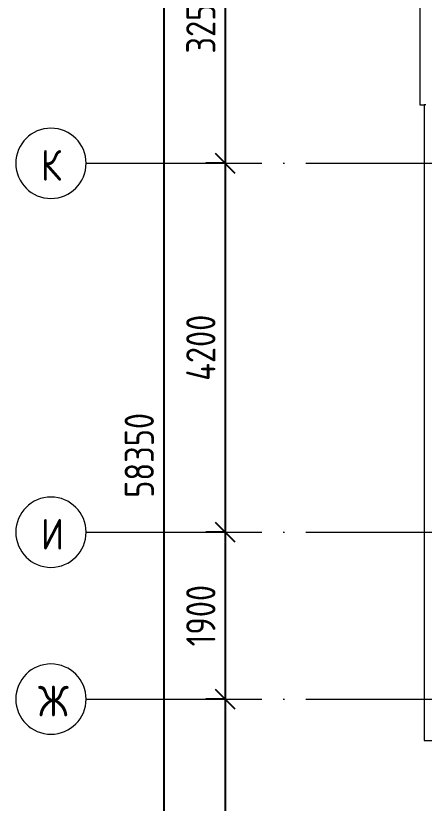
# Model space of a CAD drawing. Header units: millimetres. Extents: x -592259 to 288321, y -552984 to 293768.
# Drawn here: x 92437 to 97083, y -233317 to -224351 of the extents above; entities that cross this region are included whole.
import ezdxf

# ---------------------------------------------------------------- set-up
doc = ezdxf.new("R2010")
doc.units = ezdxf.units.MM
doc.linetypes.add('ADSK_Линия сетки', pattern=[2500, 2000, -250, 0, -250])
doc.layers.get('Defpoints').update_dxf_attribs({"color": 250})
for name, color, linetype, lineweight in [('A-____-____-DIMS', 250, 'Continuous', 9), ('A-GLAZ-____-OTLN', 250, 'Continuous', 5), ('A-WALL-FNSH-MCUT', 250, 'Continuous', 13), ('S-GRID-____-IDEN', 250, 'Continuous', 9), ('S-GRID-____-OTLN', 250, 'Continuous', 9)]:
    doc.layers.add(name, color=color, linetype=linetype, lineweight=lineweight)
doc.styles.add('GOST Common', font='', dxfattribs={"width": 0.9, "height": 350})
doc.styles.get("Standard").update_dxf_attribs({"font": 'ГОСТ тип А.ttf'})
doc.styles.get('GOST Common').set_extended_font_data('GOST Common')
doc.dimstyles.new('А3', dxfattribs={"dimtxt": 333, "dimasz": 222, "dimexe": 222, "dimexo": 111, "dimgap": 111, "dimtad": 1, "dimtoh": 1, "dimdec": 0, "dimrnd": 0.0015, "dimzin": 0, "dimdsep": 46, "dimtxsty": 'Standard', "dimblk": 'OBLIQUE', "dimcen": 0, "dimclrd": 7, "dimclre": 7, "dimclrt": 7, "dimadec": 0, "dimazin": 0, "dimtfac": 1, "dimtdec": 0, "dimtofl": 0, "dimtmove": 0, "dimatfit": 3, "dimfxl": 1, "dimtolj": 1, "dimtzin": 0, "dimarcsym": 0})

# ---------------------------------------------------------------- blocks, each defined once
blk = doc.blocks.new('WNW_Отлив1 - Отлив_металлический 2-28603322-АР1_Маркировочный план 3 этажа секция 2_3')
at = {"layer": 'A-GLAZ-____-OTLN'}
for p, q in [((825, 320), (-825, 320)), ((-825, 320), (-825, 270)), ((825, 270), (825, 320))]:
    blk.add_line(p, q, dxfattribs=at)
blk = doc.blocks.new('Ось сетки - Круг_Ø8 мм-39983606-АР1_Маркировочный план 3 этажа секция 2_3')
at = {"layer": 'S-GRID-____-IDEN'}
for start, end in [(360, 180), (180, 360)]:
    blk.add_arc((0, 0), 4, start, end, dxfattribs=at)
blk = doc.blocks.new('_Oblique')
at = {"color": 0, "linetype": 'ByBlock', "lineweight": -2}
blk.add_line((-0.5, -0.5), (0.5, 0.5), dxfattribs=at)
blk = doc.blocks.new('*D4350')
at = {"layer": 'A-____-____-DIMS', "color": 7, "lineweight": -2, "transparency": 16777216}
for p, q in [((94808.3, -222780.9), (94597.3, -222780.9)), ((94819.3, -222780.9), (94819.3, -226030.9)), ((94808.3, -226030.9), (94597.3, -226030.9))]:
    blk.add_line(p, q, dxfattribs=at)
at = {"layer": 'Defpoints', "color": 0, "transparency": 16777216}
for p in [(94919.3, -222780.9), (94819.3, -226030.9), (94919.3, -226030.9)]:
    blk.add_point(p, dxfattribs=at)
at = {"layer": 'A-____-____-DIMS', "color": 7, "lineweight": -2, "transparency": 16777216, "xscale": 222, "yscale": 222, "zscale": 222}
for p, rotation in [((94819.3, -222780.9), 90), ((94819.3, -226030.9), 270)]:
    blk.add_blockref('_Oblique', p, dxfattribs=dict(at, rotation=rotation))
at = {"layer": 'A-____-____-DIMS', "color": 7, "transparency": 16777216, "insert": (94541.8, -224405.9), "char_height": 333, "width": 2.483, "attachment_point": 5, "rotation": 90}
blk.add_mtext('\\A1;3250', dxfattribs=at)
blk = doc.blocks.new('*D4351')
at = {"layer": 'A-____-____-DIMS', "color": 7, "lineweight": -2, "transparency": 16777216}
for p, q in [((94808.3, -226030.9), (94597.3, -226030.9)), ((94819.3, -226030.9), (94819.3, -230230.9)), ((94808.3, -230230.9), (94597.3, -230230.9))]:
    blk.add_line(p, q, dxfattribs=at)
at = {"layer": 'Defpoints', "color": 0, "transparency": 16777216}
for p in [(94919.3, -226030.9), (94819.3, -230230.9), (94919.3, -230230.9)]:
    blk.add_point(p, dxfattribs=at)
at = {"layer": 'A-____-____-DIMS', "color": 7, "lineweight": -2, "transparency": 16777216, "xscale": 222, "yscale": 222, "zscale": 222}
for p, rotation in [((94819.3, -226030.9), 90), ((94819.3, -230230.9), 270)]:
    blk.add_blockref('_Oblique', p, dxfattribs=dict(at, rotation=rotation))
at = {"layer": 'A-____-____-DIMS', "color": 7, "transparency": 16777216, "insert": (94541.8, -228130.9), "char_height": 333, "width": 2.567, "attachment_point": 5, "rotation": 90}
blk.add_mtext('\\A1;4200', dxfattribs=at)
blk = doc.blocks.new('*D4352')
at = {"layer": 'A-____-____-DIMS', "color": 7, "lineweight": -2, "transparency": 16777216}
for p, q in [((94808.3, -230230.9), (94597.3, -230230.9)), ((94819.3, -230230.9), (94819.3, -232130.9)), ((94808.3, -232130.9), (94597.3, -232130.9))]:
    blk.add_line(p, q, dxfattribs=at)
at = {"layer": 'Defpoints', "color": 0, "transparency": 16777216}
for p in [(94919.3, -230230.9), (94819.3, -232130.9), (94919.3, -232130.9)]:
    blk.add_point(p, dxfattribs=at)
at = {"layer": 'A-____-____-DIMS', "color": 7, "lineweight": -2, "transparency": 16777216, "xscale": 222, "yscale": 222, "zscale": 222}
for p, rotation in [((94819.3, -230230.9), 90), ((94819.3, -232130.9), 270)]:
    blk.add_blockref('_Oblique', p, dxfattribs=dict(at, rotation=rotation))
at = {"layer": 'A-____-____-DIMS', "color": 7, "transparency": 16777216, "insert": (94541.8, -231180.9), "char_height": 333, "width": 2.299, "attachment_point": 5, "rotation": 90}
blk.add_mtext('\\A1;1900', dxfattribs=at)
blk = doc.blocks.new('*D4353')
at = {"layer": 'A-____-____-DIMS', "color": 7, "lineweight": -2, "transparency": 16777216}
for p, q in [((94808.3, -232130.9), (94597.3, -232130.9)), ((94819.3, -232130.9), (94819.3, -235930.9)), ((94808.3, -235930.9), (94597.3, -235930.9))]:
    blk.add_line(p, q, dxfattribs=at)
at = {"layer": 'Defpoints', "color": 0, "transparency": 16777216}
for p in [(94919.3, -232130.9), (94819.3, -235930.9), (94919.3, -235930.9)]:
    blk.add_point(p, dxfattribs=at)
at = {"layer": 'A-____-____-DIMS', "color": 7, "lineweight": -2, "transparency": 16777216, "xscale": 222, "yscale": 222, "zscale": 222}
for p, rotation in [((94819.3, -232130.9), 90), ((94819.3, -235930.9), 270)]:
    blk.add_blockref('_Oblique', p, dxfattribs=dict(at, rotation=rotation))
at = {"layer": 'A-____-____-DIMS', "color": 7, "transparency": 16777216, "insert": (94541.8, -234030.9), "char_height": 333, "width": 2.483, "attachment_point": 5, "rotation": 90}
blk.add_mtext('\\A1;3800', dxfattribs=at)
blk = doc.blocks.new('*D4359')
at = {"layer": 'A-____-____-DIMS', "color": 7, "lineweight": -2, "transparency": 16777216}
for p, q in [((94108.3, -200180.9), (93897.3, -200180.9)), ((94119.3, -200180.9), (94119.3, -258530.9)), ((94108.3, -258530.9), (93897.3, -258530.9))]:
    blk.add_line(p, q, dxfattribs=at)
at = {"layer": 'Defpoints', "color": 0, "transparency": 16777216}
for p in [(94219.3, -200180.9), (94119.3, -258530.9), (94219.3, -258530.9)]:
    blk.add_point(p, dxfattribs=at)
at = {"layer": 'A-____-____-DIMS', "color": 7, "lineweight": -2, "transparency": 16777216, "xscale": 222, "yscale": 222, "zscale": 222}
for p, rotation in [((94119.3, -200180.9), 90), ((94119.3, -258530.9), 270)]:
    blk.add_blockref('_Oblique', p, dxfattribs=dict(at, rotation=rotation))
at = {"layer": 'A-____-____-DIMS', "color": 7, "transparency": 16777216, "insert": (93841.8, -229355.9), "char_height": 333, "width": 3.104, "attachment_point": 5, "rotation": 90}
blk.add_mtext('\\A1;58350', dxfattribs=at)

msp = doc.modelspace()

# ---------------------------------------------------------------- linework, layer by layer
at = {"layer": 'A-WALL-FNSH-MCUT', "lineweight": 15}
for p, q in [((97102.9057, -225365.9292), (97082.9057, -225365.9292)), ((97082.9057, -225365.9292), (97082.9057, -232600.8689)), ((97082.9057, -232600.8689), (98202.9057, -232600.8689))]:
    msp.add_line(p, q, dxfattribs=at)
at = {"layer": 'S-GRID-____-OTLN', "linetype": 'ADSK_Линия сетки'}
for p, q in [((93236.8325, -226030.9286), (181748.3453, -226030.9286)), ((93236.8325, -230230.9286), (181748.3453, -230230.9286)), ((93236.8325, -232130.9286), (181888.5828, -232130.9286))]:
    msp.add_line(p, q, dxfattribs=at)

# ---------------------------------------------------------------- block references
at = {"layer": 'A-GLAZ-____-OTLN', "rotation": 89.99999999999993}
msp.add_blockref('WNW_Отлив1 - Отлив_металлический 2-28603322-АР1_Маркировочный план 3 этажа секция 2_3', (97352.9057, -224540.9292), dxfattribs=at)
at = {"layer": 'S-GRID-____-IDEN', "xscale": 99.99999999999993, "yscale": 99.99999999999993, "zscale": 99.99999999999993, "rotation": 269.9999999999994}
for p in [(92836.8325, -226030.9286), (92836.8325, -230230.9286), (92836.8325, -232130.9286)]:
    msp.add_blockref('Ось сетки - Круг_Ø8 мм-39983606-АР1_Маркировочный план 3 этажа секция 2_3', p, dxfattribs=at)

# ---------------------------------------------------------------- texts
at = {"layer": 'S-GRID-____-IDEN', "color": 18, "true_color": 0x000000, "char_height": 350, "attachment_point": 1, "style": 'GOST Common'}
for s, insert, width in [('\\fGOST Common|b0|i0|c204|p34|;\\W.9;К', (92723.5096, -225878.3417), 310.253062), ('\\fGOST Common|b0|i0|c204|p34|;\\W.9;И', (92723.5096, -230078.3417), 310.253062), ('\\fGOST Common|b0|i0|c204|p34|;\\W.9;Ж', (92690.6596, -231978.3417), 389.620125)]:
    msp.add_mtext(s, dxfattribs=dict(at, insert=insert, width=width))

# ---------------------------------------------------------------- dimensions: what is measured, and where the dimension line sits
at = {"layer": 'A-____-____-DIMS'}
for base, p1, p2, picture, middle in [((94119.2781, -258530.9286), (94219.263, -200180.9286), (94219.263, -258530.9286), '*D4359', (93841.7781, -229355.9286)), ((94819.2781, -226030.9286), (94919.263, -222780.9286), (94919.263, -226030.9286), '*D4350', (94541.7781, -224405.9286)), ((94819.2781, -230230.9286), (94919.263, -226030.9286), (94919.263, -230230.9286), '*D4351', (94541.7781, -228130.9286)), ((94819.2781, -232130.9286), (94919.263, -230230.9286), (94919.263, -232130.9286), '*D4352', (94541.7781, -231180.9286)), ((94819.2781, -235930.9286), (94919.263, -232130.9286), (94919.263, -235930.9286), '*D4353', (94541.7781, -234030.9286))]:
    dim = msp.add_linear_dim(base=base, p1=p1, p2=p2, angle=90, dimstyle='А3', dxfattribs=at)
    dim.commit()
    dim.dimension.update_dxf_attribs({"geometry": picture, "text_midpoint": middle})

doc.saveas('drawing.dxf')
